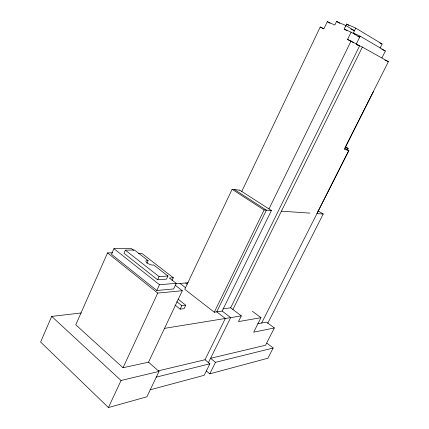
<?xml version="1.0" encoding="UTF-8"?>
<svg xmlns="http://www.w3.org/2000/svg" width="429" height="429" viewBox="0 0 429 429"><rect width="100%" height="100%" fill="white"/><g stroke="black" fill="none" stroke-linecap="round" stroke-linejoin="round"><path stroke-width="0.64" d="M81.349 312.95L51.689 316.398L40.605 342.052L108.435 407.55L146.89 396.804L159.03 371.407L148.525 362.173L123.016 367.739L75.772 324.807L107.534 252.896L112.768 252.783M133.864 250.423L131.295 248.429L113.932 248.675L111.449 254.274L156.799 290.497L173.632 288.958L176.271 283.338L169.423 278.024L173.337 277.751L172.04 280.523M125.354 250.166L123.96 253.276L157.631 279.783L166.495 279.145L167.953 276.003L153.652 264.913A4.408 1.544 23.8 0 1 147.104 262.929A4.408 1.544 23.8 0 1 148.128 260.634L134.427 250.01L125.354 250.166L159.105 276.592L167.953 276.003M146.954 263.208L148.128 260.634M157.631 279.783L159.105 276.592M156.799 290.497L159.486 284.706L176.271 283.338M123.016 367.739L157.722 293.087L182.32 290.717L148.525 362.173M108.435 407.55L121.048 380.502L159.03 371.407M239.714 190.133L232.1 189.318L184.754 289.307L214.286 312.21L222.147 311.063L230.673 317.61L208.312 362.88M180.175 309.164L181.826 305.684L185.719 305.201L184.079 308.649L180.175 309.164L175.059 305.078M241.768 191.452L320.211 27.016L323.943 28.711L327.3 21.691L334.824 25.059L336.567 21.45L345.844 25.568L354.493 30.706L350.847 29.081M347.04 30.754L344.144 29.075L345.844 25.568M345.618 26.131L346.621 24.072L355.759 28.116L382.116 44.01L380.11 48.032M214.286 312.21L264.103 210.001L271.412 210.5L222.147 311.063M351.008 41.382L347.554 39.457L351.099 32.186L344.144 29.075M355.03 34.1L353.324 33.103L355.759 28.116M268.978 208.934L351.051 41.045L347.554 39.457M356.188 44.273L360.167 36.165L353.324 33.103M158.247 370.87L205.014 359.738L225.322 318.484L216.747 311.851L266.388 210.156L234.481 189.575M223.064 308.88L230.663 307.802L359.625 45.839L351.051 41.045M232.904 309.507L362.371 47.088L356.762 44.53M205.014 359.738L209.904 363.792L204.22 375.278L150.096 389.816M206.37 370.983L209.77 373.836L215.481 362.333L273.176 348.005L266.838 343.146M230.663 307.802L241.302 315.883L238.46 321.6L260.982 317.685L253.678 332.164L274.367 327.971L265.556 345.222L210.575 358.295L215.481 362.333M381.923 57.894L385.387 50.987L360.167 36.165M362.371 47.088L388.395 61.658L344.224 149.313L348.868 150.477L261.62 323.042M373.445 91.608L345.232 147.587L348.134 148.327L347.233 150.112M348.847 150.461L316.924 213.599L323.209 214.039L267.717 323.327M273.176 348.005L267.927 358.21L209.77 373.836M156.236 377.129L209.904 363.792M257.722 323.766L266.548 322.125L274.367 327.971M164.516 328.362L241.302 315.883M175.364 283.837L188.256 282.775M138.642 253.598L141.988 253.518L173.337 277.751M281.386 211.181L309.936 213.122M379.81 42.98L382.116 44.01M357.958 36.422L359.663 37.189L351.099 32.186M381.853 49.394L385.387 50.987M384.888 60.049L388.395 61.658M345.329 146.793L348.134 148.327M344.959 148.332L348.868 150.477M320.211 27.016L323.616 28.888M352.155 42.026L353.308 42.664M356.767 44.595L357.92 45.238M327.3 21.691L330.099 23.3M336.567 21.45L339.865 23.397M346.621 24.072L348.906 25.44M317.959 210.805L323.209 214.039M239.714 190.138L271.412 210.5M232.1 189.318L264.103 210.001M252.456 311.315L260.982 317.685M185.634 282.99L187.178 284.18M180.03 283.451L185.73 287.864M175.504 285.414L182.32 290.717M178.051 299.136L185.719 305.201M113.932 248.675L159.486 284.706M176.694 301.614L181.826 305.684M107.534 252.896L157.722 293.087M51.689 316.398L121.048 380.502"/></g></svg>
